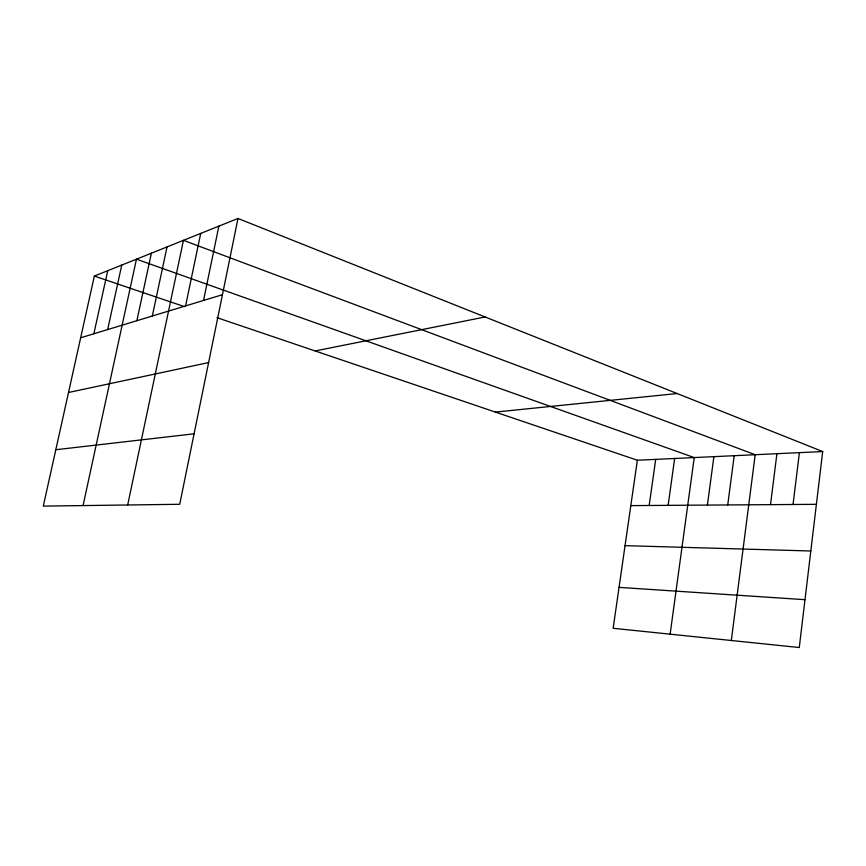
<?xml version="1.0" encoding="UTF-8"?>
<svg xmlns="http://www.w3.org/2000/svg" width="866" height="866" viewBox="0 0 866 866"><rect width="100%" height="100%" fill="white"/><g stroke="black" fill="none" stroke-linecap="round" stroke-linejoin="round"><path stroke-width="1.3" d="M822.7 451.554L799.275 647.53L613.15 628.283L637.354 460.236L822.7 451.554L237.988 218.47L94.351 276.07L43.3 506.112L179.717 504.283L237.988 218.47M793.04 504.488L799.405 452.647M770.513 504.651L776.91 453.708M731.315 640.504L755.184 454.726L183.451 240.337L127.681 504.975M727.732 504.943L734.195 455.7M707.403 505.084L713.887 456.653M670.132 634.172L694.24 457.573L136.449 259.183L83.06 505.582M668.141 505.354L674.657 458.493M649.175 505.484L655.703 459.381M203.532 300.459L218.871 226.134M185.584 305.904L200.706 233.419M152.319 316.014L167.03 246.918M136.871 320.701L151.377 253.197M107.665 329.578L121.76 265.072M93.853 333.767L107.741 270.69M80.657 337.783L222.443 294.711M68.511 392.493L208.609 362.573M315.137 350.947L485.101 316.978M55.814 449.725L194.081 433.812M495.374 412.086L677.147 393.532M630.827 505.614L816.389 504.326M625.046 545.656L810.814 550.993M619.038 587.365L805.001 599.683M94.351 276.07L184.317 306.586M216.955 317.649L637.354 460.236"/></g></svg>
